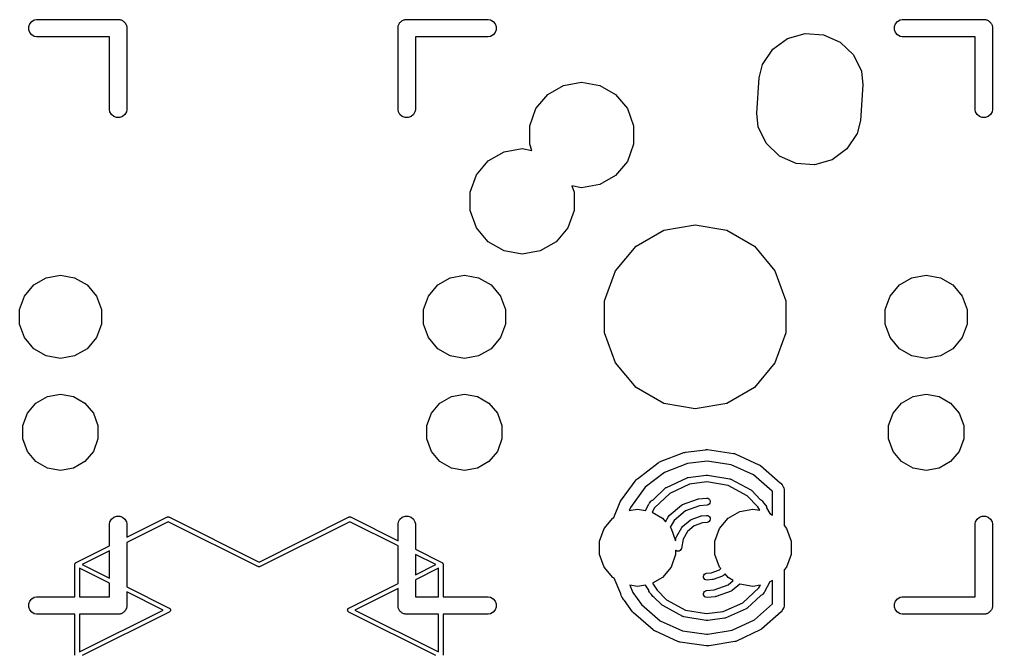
# Model space of a CAD drawing. Extents: x 242.4 to 312.6, y -174.9 to -102.
# Drawn here: x 291.2 to 312.61, y -136.92 to -123 of the extents above; entities that cross this region are included whole.
import ezdxf

# ---------------------------------------------------------------- set-up
doc = ezdxf.new("R2010")
doc.units = 0
doc.header["$MEASUREMENT"] = 0
doc.layers.add('BLACK', color=7, linetype='CONTINUOUS')

msp = doc.modelspace()

# ---------------------------------------------------------------- linework, layer by layer
at = {"layer": 'BLACK', "linetype": 'CONTINUOUS'}
for p, q in [((291.402, -123.156), (291.424, -123.093)), ((291.424, -123.093), (291.468, -123.042)), ((291.468, -123.042), (291.526, -123.008)), ((291.526, -123.008), (291.575, -122.999)), ((291.575, -122.999), (293.387, -122.999)), ((293.387, -122.999), (293.387, -123)), ((293.387, -123), (293.404, -123)), ((293.404, -123), (293.419, -123.005)), ((293.419, -123.005), (293.436, -123.008)), ((293.436, -123.008), (293.451, -123.017)), ((293.451, -123.017), (293.467, -123.022)), ((293.467, -123.022), (293.48, -123.033)), ((293.48, -123.033), (293.494, -123.042)), ((293.494, -123.042), (293.505, -123.055)), ((293.505, -123.055), (293.518, -123.066)), ((293.518, -123.066), (293.527, -123.08)), ((293.527, -123.08), (293.538, -123.093)), ((293.538, -123.093), (293.543, -123.109)), ((293.543, -123.109), (293.552, -123.124)), ((299.538, -123.124), (299.547, -123.109)), ((299.547, -123.109), (299.552, -123.093)), ((299.552, -123.093), (299.563, -123.08)), ((299.563, -123.08), (299.572, -123.066)), ((299.572, -123.066), (299.585, -123.055)), ((299.585, -123.055), (299.596, -123.042)), ((299.596, -123.042), (299.61, -123.033)), ((299.61, -123.033), (299.623, -123.022)), ((299.623, -123.022), (299.639, -123.017)), ((299.639, -123.017), (299.654, -123.008)), ((299.654, -123.008), (299.671, -123.005)), ((299.671, -123.005), (299.686, -123)), ((299.686, -123), (299.703, -123)), ((299.703, -123), (299.703, -122.999)), ((299.703, -122.999), (301.515, -122.999)), ((301.515, -122.999), (301.564, -123.008)), ((301.564, -123.008), (301.622, -123.042)), ((301.622, -123.042), (301.666, -123.093)), ((301.666, -123.093), (301.688, -123.156)), ((310.452, -123.156), (310.474, -123.093)), ((310.474, -123.093), (310.518, -123.042)), ((310.518, -123.042), (310.576, -123.008)), ((310.576, -123.008), (310.625, -122.999)), ((310.625, -122.999), (312.437, -122.999)), ((312.437, -122.999), (312.437, -123)), ((312.437, -123), (312.454, -123)), ((312.454, -123), (312.469, -123.005)), ((312.469, -123.005), (312.486, -123.008)), ((312.486, -123.008), (312.501, -123.017)), ((312.501, -123.017), (312.517, -123.022)), ((312.517, -123.022), (312.53, -123.033)), ((312.53, -123.033), (312.544, -123.042)), ((312.544, -123.042), (312.555, -123.055)), ((312.555, -123.055), (312.568, -123.066)), ((312.568, -123.066), (312.577, -123.08)), ((312.577, -123.08), (312.588, -123.093)), ((312.588, -123.093), (312.593, -123.109)), ((312.593, -123.109), (312.602, -123.124)), ((291.402, -123.224), (291.402, -123.156)), ((291.424, -123.287), (291.402, -123.224)), ((291.468, -123.338), (291.424, -123.287)), ((293.552, -123.124), (293.555, -123.141)), ((293.555, -123.141), (293.56, -123.156)), ((293.56, -123.156), (293.56, -123.173)), ((293.56, -123.173), (293.56, -123.173)), ((293.56, -123.173), (293.56, -124.985)), ((299.529, -124.985), (299.53, -123.173)), ((299.53, -123.156), (299.535, -123.141)), ((299.53, -123.173), (299.53, -123.156)), ((299.535, -123.141), (299.538, -123.124)), ((301.666, -123.287), (301.622, -123.338)), ((301.688, -123.224), (301.666, -123.287)), ((301.688, -123.156), (301.688, -123.224)), ((308.1, -123.417), (308.488, -123.306)), ((308.488, -123.306), (308.89, -123.334)), ((310.452, -123.224), (310.452, -123.156)), ((310.474, -123.287), (310.452, -123.224)), ((310.518, -123.338), (310.474, -123.287)), ((312.602, -123.124), (312.605, -123.141)), ((312.605, -123.141), (312.61, -123.156)), ((312.61, -123.156), (312.61, -123.173)), ((312.61, -123.173), (312.611, -123.173)), ((312.611, -123.173), (312.611, -124.985)), ((291.526, -123.372), (291.468, -123.338)), ((291.575, -123.38), (291.526, -123.372)), ((293.179, -123.38), (291.575, -123.38)), ((293.18, -124.985), (293.179, -123.38)), ((301.515, -123.38), (299.911, -123.38)), ((299.911, -123.38), (299.911, -124.985)), ((301.564, -123.372), (301.515, -123.38)), ((301.622, -123.338), (301.564, -123.372)), ((307.774, -123.655), (308.1, -123.417)), ((308.89, -123.334), (309.258, -123.497)), ((309.258, -123.497), (309.548, -123.777)), ((310.576, -123.372), (310.518, -123.338)), ((310.625, -123.38), (310.576, -123.372)), ((312.229, -123.38), (310.625, -123.38)), ((312.23, -124.985), (312.229, -123.38)), ((307.549, -123.989), (307.774, -123.655)), ((309.548, -123.777), (309.725, -124.139)), ((307.477, -124.282), (307.549, -123.989)), ((309.725, -124.139), (309.757, -124.439)), ((303.173, -124.449), (303.57, -124.379)), ((303.57, -124.379), (303.967, -124.449)), ((307.423, -125.061), (307.477, -124.282)), ((302.824, -124.651), (303.173, -124.449)), ((303.967, -124.449), (304.316, -124.651)), ((309.757, -124.439), (309.703, -125.218)), ((302.565, -124.96), (302.824, -124.651)), ((304.316, -124.651), (304.575, -124.96)), ((293.188, -125.034), (293.18, -124.985)), ((293.222, -125.092), (293.188, -125.034)), ((293.552, -125.034), (293.518, -125.092)), ((293.56, -124.985), (293.552, -125.034)), ((299.538, -125.034), (299.529, -124.985)), ((299.572, -125.092), (299.538, -125.034)), ((299.902, -125.034), (299.868, -125.092)), ((299.911, -124.985), (299.902, -125.034)), ((302.427, -125.338), (302.565, -124.96)), ((304.575, -124.96), (304.713, -125.338)), ((312.238, -125.034), (312.23, -124.985)), ((312.272, -125.092), (312.238, -125.034)), ((312.602, -125.034), (312.568, -125.092)), ((312.611, -124.985), (312.602, -125.034)), ((293.273, -125.136), (293.222, -125.092)), ((293.336, -125.158), (293.273, -125.136)), ((293.404, -125.158), (293.336, -125.158)), ((293.467, -125.136), (293.404, -125.158)), ((293.518, -125.092), (293.467, -125.136)), ((299.623, -125.136), (299.572, -125.092)), ((299.686, -125.158), (299.623, -125.136)), ((299.754, -125.158), (299.686, -125.158)), ((299.817, -125.136), (299.754, -125.158)), ((299.868, -125.092), (299.817, -125.136)), ((307.455, -125.361), (307.423, -125.061)), ((309.703, -125.218), (309.631, -125.511)), ((312.323, -125.136), (312.272, -125.092)), ((312.386, -125.158), (312.323, -125.136)), ((312.454, -125.158), (312.386, -125.158)), ((312.517, -125.136), (312.454, -125.158)), ((312.568, -125.092), (312.517, -125.136)), ((302.427, -125.742), (302.427, -125.338)), ((304.713, -125.338), (304.713, -125.742)), ((307.632, -125.723), (307.455, -125.361)), ((309.631, -125.511), (309.406, -125.845)), ((301.863, -125.909), (302.26, -125.839)), ((302.26, -125.839), (302.476, -125.878)), ((302.476, -125.878), (302.427, -125.742)), ((304.713, -125.742), (304.575, -126.12)), ((307.922, -126.003), (307.632, -125.723)), ((309.406, -125.845), (309.08, -126.083)), ((301.255, -126.42), (301.514, -126.111)), ((301.514, -126.111), (301.863, -125.909)), ((308.29, -126.166), (307.922, -126.003)), ((309.08, -126.083), (308.692, -126.194)), ((304.575, -126.12), (304.316, -126.429)), ((308.692, -126.194), (308.29, -126.166)), ((301.117, -126.798), (301.255, -126.42)), ((304.316, -126.429), (303.967, -126.631)), ((303.57, -126.701), (303.353, -126.662)), ((303.353, -126.662), (303.403, -126.798)), ((303.967, -126.631), (303.57, -126.701)), ((301.117, -127.202), (301.117, -126.798)), ((303.403, -126.798), (303.403, -127.202)), ((301.255, -127.58), (301.117, -127.202)), ((303.403, -127.202), (303.265, -127.58)), ((301.514, -127.889), (301.255, -127.58)), ((303.265, -127.58), (303.006, -127.889)), ((305.378, -127.637), (306.07, -127.515)), ((306.07, -127.515), (306.762, -127.637)), ((304.769, -127.989), (305.378, -127.637)), ((306.762, -127.637), (307.371, -127.989)), ((301.863, -128.091), (301.514, -127.889)), ((303.006, -127.889), (302.657, -128.091)), ((304.317, -128.528), (304.769, -127.989)), ((307.371, -127.989), (307.823, -128.528)), ((302.26, -128.161), (301.863, -128.091)), ((302.657, -128.091), (302.26, -128.161)), ((291.512, -128.839), (291.787, -128.68)), ((291.787, -128.68), (292.1, -128.625)), ((292.1, -128.625), (292.413, -128.68)), ((292.413, -128.68), (292.688, -128.839)), ((300.402, -128.839), (300.677, -128.68)), ((300.677, -128.68), (300.99, -128.625)), ((300.99, -128.625), (301.303, -128.68)), ((301.303, -128.68), (301.578, -128.839)), ((304.076, -129.188), (304.317, -128.528)), ((307.823, -128.528), (308.064, -129.188)), ((310.562, -128.839), (310.837, -128.68)), ((310.837, -128.68), (311.15, -128.625)), ((311.15, -128.625), (311.463, -128.68)), ((311.463, -128.68), (311.738, -128.839)), ((291.308, -129.083), (291.512, -128.839)), ((292.688, -128.839), (292.892, -129.083)), ((300.198, -129.083), (300.402, -128.839)), ((301.578, -128.839), (301.782, -129.083)), ((310.358, -129.083), (310.562, -128.839)), ((311.738, -128.839), (311.942, -129.083)), ((291.199, -129.381), (291.308, -129.083)), ((292.892, -129.083), (293.001, -129.381)), ((300.089, -129.381), (300.198, -129.083)), ((301.782, -129.083), (301.891, -129.381)), ((310.249, -129.381), (310.358, -129.083)), ((311.942, -129.083), (312.051, -129.381)), ((304.076, -129.892), (304.076, -129.188)), ((308.064, -129.188), (308.064, -129.892)), ((291.199, -129.699), (291.199, -129.381)), ((293.001, -129.381), (293.001, -129.699)), ((300.089, -129.699), (300.089, -129.381)), ((301.891, -129.381), (301.891, -129.699)), ((310.249, -129.699), (310.249, -129.381)), ((312.051, -129.381), (312.051, -129.699)), ((291.308, -129.997), (291.199, -129.699)), ((293.001, -129.699), (292.892, -129.997)), ((300.198, -129.997), (300.089, -129.699)), ((301.891, -129.699), (301.782, -129.997)), ((310.358, -129.997), (310.249, -129.699)), ((312.051, -129.699), (311.942, -129.997)), ((304.317, -130.552), (304.076, -129.892)), ((308.064, -129.892), (307.823, -130.552)), ((291.512, -130.241), (291.308, -129.997)), ((292.892, -129.997), (292.688, -130.241)), ((300.402, -130.241), (300.198, -129.997)), ((301.782, -129.997), (301.578, -130.241)), ((310.562, -130.241), (310.358, -129.997)), ((311.942, -129.997), (311.738, -130.241)), ((291.787, -130.4), (291.512, -130.241)), ((292.688, -130.241), (292.413, -130.4)), ((300.677, -130.4), (300.402, -130.241)), ((301.578, -130.241), (301.303, -130.4)), ((310.837, -130.4), (310.562, -130.241)), ((311.738, -130.241), (311.463, -130.4)), ((292.1, -130.455), (291.787, -130.4)), ((292.413, -130.4), (292.1, -130.455)), ((300.99, -130.455), (300.677, -130.4)), ((301.303, -130.4), (300.99, -130.455)), ((304.769, -131.091), (304.317, -130.552)), ((307.823, -130.552), (307.371, -131.091)), ((311.15, -130.455), (310.837, -130.4)), ((311.463, -130.4), (311.15, -130.455)), ((291.813, -131.292), (292.1, -131.242)), ((292.1, -131.242), (292.387, -131.292)), ((300.703, -131.292), (300.99, -131.242)), ((300.99, -131.242), (301.277, -131.292)), ((305.378, -131.443), (304.769, -131.091)), ((307.371, -131.091), (306.762, -131.443)), ((310.863, -131.292), (311.15, -131.242)), ((311.15, -131.242), (311.437, -131.292)), ((291.374, -131.661), (291.561, -131.438)), ((291.561, -131.438), (291.813, -131.292)), ((292.387, -131.292), (292.639, -131.438)), ((292.639, -131.438), (292.826, -131.661)), ((300.264, -131.661), (300.451, -131.438)), ((300.451, -131.438), (300.703, -131.292)), ((301.277, -131.292), (301.529, -131.438)), ((301.529, -131.438), (301.716, -131.661)), ((306.07, -131.565), (305.378, -131.443)), ((306.762, -131.443), (306.07, -131.565)), ((310.424, -131.661), (310.611, -131.438)), ((310.611, -131.438), (310.863, -131.292)), ((311.437, -131.292), (311.689, -131.438)), ((311.689, -131.438), (311.876, -131.661)), ((291.274, -131.934), (291.374, -131.661)), ((292.826, -131.661), (292.925, -131.934)), ((300.164, -131.934), (300.264, -131.661)), ((301.716, -131.661), (301.815, -131.934)), ((310.325, -131.934), (310.424, -131.661)), ((311.876, -131.661), (311.976, -131.934)), ((291.274, -132.226), (291.274, -131.934)), ((292.925, -131.934), (292.925, -132.226)), ((300.164, -132.226), (300.164, -131.934)), ((301.815, -131.934), (301.815, -132.226)), ((310.325, -132.226), (310.325, -131.934)), ((311.976, -131.934), (311.976, -132.226)), ((291.374, -132.499), (291.274, -132.226)), ((292.925, -132.226), (292.826, -132.499)), ((300.264, -132.499), (300.164, -132.226)), ((301.815, -132.226), (301.716, -132.499)), ((310.424, -132.499), (310.325, -132.226)), ((311.976, -132.226), (311.876, -132.499)), ((291.561, -132.722), (291.374, -132.499)), ((292.826, -132.499), (292.639, -132.722)), ((300.451, -132.722), (300.264, -132.499)), ((301.716, -132.499), (301.529, -132.722)), ((305.284, -132.732), (305.821, -132.524)), ((305.821, -132.524), (305.822, -132.524)), ((305.822, -132.524), (305.837, -132.521)), ((305.837, -132.521), (305.852, -132.517)), ((305.852, -132.517), (306.293, -132.466)), ((306.293, -132.466), (306.306, -132.462)), ((306.306, -132.462), (306.342, -132.462)), ((306.342, -132.462), (306.912, -132.544)), ((310.611, -132.722), (310.424, -132.499)), ((311.876, -132.499), (311.689, -132.722)), ((291.813, -132.868), (291.561, -132.722)), ((292.639, -132.722), (292.387, -132.868)), ((300.703, -132.868), (300.451, -132.722)), ((301.529, -132.722), (301.277, -132.868)), ((304.796, -133.1), (305.253, -132.75)), ((305.253, -132.75), (305.254, -132.749)), ((305.254, -132.749), (305.269, -132.741)), ((305.269, -132.741), (305.284, -132.732)), ((306.332, -132.717), (305.897, -132.767)), ((306.858, -132.793), (306.332, -132.717)), ((306.912, -132.544), (306.914, -132.544)), ((306.914, -132.544), (306.93, -132.549)), ((306.93, -132.549), (306.947, -132.554)), ((306.947, -132.554), (307.471, -132.793)), ((310.863, -132.868), (310.611, -132.722)), ((311.689, -132.722), (311.437, -132.868)), ((292.1, -132.918), (291.813, -132.868)), ((292.387, -132.868), (292.1, -132.918)), ((300.99, -132.918), (300.703, -132.868)), ((301.277, -132.868), (300.99, -132.918)), ((305.393, -132.963), (304.965, -133.29)), ((305.897, -132.767), (305.393, -132.963)), ((307.35, -133.016), (306.858, -132.793)), ((307.471, -132.793), (307.473, -132.793)), ((307.473, -132.793), (307.487, -132.803)), ((307.487, -132.803), (307.502, -132.812)), ((307.502, -132.812), (307.938, -133.188)), ((311.15, -132.918), (310.863, -132.868)), ((311.437, -132.868), (311.15, -132.918)), ((304.45, -133.564), (304.771, -133.126)), ((304.771, -133.126), (304.772, -133.124)), ((304.772, -133.124), (304.784, -133.112)), ((304.784, -133.112), (304.796, -133.1)), ((305.435, -133.291), (305.889, -133.081)), ((305.889, -133.081), (305.902, -133.077)), ((305.902, -133.077), (305.906, -133.076)), ((305.906, -133.076), (305.911, -133.075)), ((305.911, -133.075), (306.313, -133.02)), ((306.322, -133.173), (305.943, -133.224)), ((306.313, -133.02), (306.326, -133.02)), ((306.793, -133.251), (306.322, -133.173)), ((306.326, -133.02), (306.331, -133.021)), ((306.331, -133.021), (306.337, -133.021)), ((306.337, -133.021), (306.83, -133.103)), ((306.83, -133.103), (306.843, -133.106)), ((306.843, -133.106), (306.848, -133.109)), ((306.848, -133.109), (306.854, -133.111)), ((306.854, -133.111), (307.294, -133.349)), ((307.765, -133.374), (307.35, -133.016)), ((304.965, -133.29), (304.641, -133.733)), ((305.135, -133.572), (305.414, -133.305)), ((305.414, -133.305), (305.424, -133.297)), ((305.414, -133.305), (305.414, -133.305)), ((305.414, -133.305), (305.414, -133.305)), ((305.424, -133.297), (305.43, -133.294)), ((305.43, -133.294), (305.435, -133.291)), ((305.943, -133.224), (305.51, -133.424)), ((307.211, -133.477), (306.793, -133.251)), ((307.294, -133.349), (307.305, -133.356)), ((307.305, -133.356), (307.309, -133.36)), ((307.309, -133.36), (307.313, -133.363)), ((307.313, -133.363), (307.499, -133.557)), ((307.772, -133.382), (307.765, -133.374)), ((307.772, -133.901), (307.772, -133.382)), ((307.938, -133.188), (307.939, -133.189)), ((307.939, -133.189), (307.945, -133.196)), ((307.945, -133.196), (307.952, -133.202)), ((307.952, -133.202), (307.979, -133.234)), ((307.979, -133.234), (307.98, -133.235)), ((307.98, -133.235), (307.999, -133.266)), ((307.999, -133.266), (308.002, -133.274)), ((308.002, -133.274), (308.02, -133.306)), ((308.02, -133.306), (308.026, -133.339)), ((308.026, -133.339), (308.026, -134.133)), ((304.275, -133.955), (304.417, -133.608)), ((304.417, -133.608), (304.418, -133.607)), ((304.418, -133.607), (304.437, -133.576)), ((304.437, -133.576), (304.45, -133.564)), ((305.06, -133.638), (305.094, -133.597)), ((305.094, -133.597), (305.103, -133.587)), ((305.103, -133.587), (305.124, -133.574)), ((305.124, -133.574), (305.135, -133.572)), ((305.51, -133.424), (305.175, -133.744)), ((305.79, -133.669), (306.122, -133.548)), ((306.122, -133.548), (306.131, -133.546)), ((306.131, -133.546), (306.141, -133.544)), ((306.141, -133.544), (306.317, -133.528)), ((306.317, -133.528), (306.344, -133.53)), ((306.344, -133.53), (306.368, -133.542)), ((306.368, -133.542), (306.386, -133.56)), ((306.386, -133.56), (306.398, -133.584)), ((306.398, -133.584), (306.4, -133.611)), ((307.446, -133.721), (307.211, -133.477)), ((307.499, -133.557), (307.507, -133.558)), ((307.507, -133.558), (307.529, -133.571)), ((307.529, -133.571), (307.545, -133.59)), ((307.545, -133.59), (307.568, -133.628)), ((304.641, -133.733), (304.613, -133.802)), ((304.613, -133.802), (304.8, -133.769)), ((304.8, -133.769), (304.972, -133.799)), ((304.972, -133.799), (305.031, -133.691)), ((305.031, -133.691), (305.037, -133.671)), ((305.037, -133.671), (305.052, -133.65)), ((305.052, -133.65), (305.053, -133.65)), ((305.053, -133.65), (305.06, -133.639)), ((305.053, -133.65), (305.053, -133.65)), ((305.06, -133.639), (305.06, -133.638)), ((305.06, -133.639), (305.06, -133.639)), ((305.175, -133.744), (305.124, -133.839)), ((305.497, -133.909), (305.767, -133.682)), ((305.855, -133.807), (305.605, -134.017)), ((305.767, -133.682), (305.79, -133.669)), ((305.767, -133.682), (305.767, -133.682)), ((306.164, -133.694), (305.855, -133.807)), ((306.331, -133.68), (306.164, -133.694)), ((306.356, -133.673), (306.331, -133.68)), ((306.378, -133.658), (306.356, -133.673)), ((306.393, -133.636), (306.378, -133.658)), ((306.4, -133.611), (306.393, -133.636)), ((306.793, -133.968), (307.049, -133.82)), ((307.049, -133.82), (307.34, -133.769)), ((307.34, -133.769), (307.491, -133.796)), ((307.491, -133.796), (307.446, -133.721)), ((307.568, -133.628), (307.618, -133.68)), ((307.618, -133.68), (307.626, -133.69)), ((307.626, -133.69), (307.637, -133.713)), ((307.637, -133.713), (307.639, -133.738)), ((307.639, -133.738), (307.638, -133.744)), ((307.638, -133.744), (307.712, -133.867)), ((293.188, -134.046), (293.222, -133.988)), ((293.222, -133.988), (293.273, -133.944)), ((293.273, -133.944), (293.336, -133.922)), ((293.336, -133.922), (293.404, -133.922)), ((293.404, -133.922), (293.467, -133.944)), ((293.467, -133.944), (293.518, -133.988)), ((293.518, -133.988), (293.552, -134.046)), ((293.56, -134.389), (294.441, -133.949)), ((294.441, -133.949), (294.442, -133.948)), ((294.442, -133.948), (294.449, -133.945)), ((294.449, -133.945), (294.452, -133.943)), ((294.452, -133.943), (294.453, -133.943)), ((294.453, -133.943), (294.458, -133.941)), ((294.458, -133.941), (294.461, -133.94)), ((294.461, -133.94), (294.464, -133.94)), ((294.464, -133.94), (294.47, -133.94)), ((294.47, -133.94), (294.476, -133.94)), ((294.476, -133.94), (294.479, -133.94)), ((294.479, -133.94), (294.482, -133.941)), ((294.482, -133.941), (294.487, -133.943)), ((294.487, -133.943), (294.488, -133.943)), ((294.488, -133.943), (294.491, -133.945)), ((294.491, -133.945), (294.498, -133.948)), ((294.498, -133.948), (294.499, -133.949)), ((294.499, -133.949), (296.47, -134.934)), ((296.47, -134.934), (298.441, -133.949)), ((298.441, -133.949), (298.442, -133.948)), ((298.442, -133.948), (298.449, -133.945)), ((298.449, -133.945), (298.452, -133.943)), ((298.452, -133.943), (298.453, -133.943)), ((298.453, -133.943), (298.458, -133.941)), ((298.458, -133.941), (298.461, -133.94)), ((298.461, -133.94), (298.464, -133.94)), ((298.464, -133.94), (298.47, -133.94)), ((298.47, -133.94), (298.476, -133.94)), ((298.476, -133.94), (298.479, -133.94)), ((298.479, -133.94), (298.482, -133.941)), ((298.482, -133.941), (298.487, -133.943)), ((298.487, -133.943), (298.488, -133.943)), ((298.488, -133.943), (298.491, -133.945)), ((298.491, -133.945), (298.498, -133.948)), ((298.498, -133.948), (298.499, -133.949)), ((298.499, -133.949), (299.53, -134.464)), ((299.538, -134.046), (299.572, -133.988)), ((299.572, -133.988), (299.623, -133.944)), ((299.623, -133.944), (299.686, -133.922)), ((299.686, -133.922), (299.754, -133.922)), ((299.754, -133.922), (299.817, -133.944)), ((299.817, -133.944), (299.868, -133.988)), ((299.868, -133.988), (299.902, -134.046)), ((304.063, -134.194), (304.253, -133.968)), ((304.253, -133.968), (304.275, -133.955)), ((305.124, -133.839), (305.347, -133.968)), ((305.347, -133.968), (305.412, -134.046)), ((305.412, -134.046), (305.48, -133.929)), ((305.48, -133.929), (305.497, -133.909)), ((305.48, -133.929), (305.48, -133.929)), ((305.605, -134.017), (305.517, -134.17)), ((305.789, -134.153), (305.958, -134.012)), ((305.958, -134.012), (305.98, -133.998)), ((305.958, -134.012), (305.958, -134.012)), ((305.98, -133.998), (306.188, -133.923)), ((306.188, -133.923), (306.197, -133.921)), ((306.197, -133.921), (306.207, -133.919)), ((306.207, -133.919), (306.317, -133.909)), ((306.317, -133.909), (306.344, -133.911)), ((306.344, -133.911), (306.368, -133.923)), ((306.378, -134.039), (306.356, -134.054)), ((306.368, -133.923), (306.386, -133.941)), ((306.393, -134.017), (306.378, -134.039)), ((306.386, -133.941), (306.398, -133.965)), ((306.4, -133.992), (306.393, -134.017)), ((306.398, -133.965), (306.4, -133.992)), ((306.603, -134.194), (306.793, -133.968)), ((307.712, -133.867), (307.772, -133.901)), ((312.238, -134.046), (312.272, -133.988)), ((312.272, -133.988), (312.323, -133.944)), ((312.323, -133.944), (312.386, -133.922)), ((312.386, -133.922), (312.454, -133.922)), ((312.454, -133.922), (312.517, -133.944)), ((312.517, -133.944), (312.568, -133.988)), ((312.568, -133.988), (312.602, -134.046)), ((293.179, -134.095), (293.188, -134.046)), ((293.179, -134.579), (293.179, -134.095)), ((293.552, -134.046), (293.56, -134.095)), ((294.47, -134.046), (293.56, -134.501)), ((293.56, -134.095), (293.56, -134.389)), ((296.441, -135.031), (294.47, -134.046)), ((298.47, -134.046), (296.499, -135.031)), ((299.53, -134.576), (298.47, -134.046)), ((299.53, -134.095), (299.538, -134.046)), ((299.53, -134.464), (299.53, -134.095)), ((299.902, -134.046), (299.911, -134.095)), ((299.911, -134.095), (299.911, -134.654)), ((303.962, -134.472), (304.063, -134.194)), ((305.517, -134.17), (305.537, -134.194)), ((305.537, -134.194), (305.638, -134.471)), ((305.661, -134.365), (305.772, -134.174)), ((305.772, -134.174), (305.789, -134.153)), ((305.789, -134.153), (305.789, -134.153)), ((306.045, -134.137), (305.897, -134.262)), ((306.23, -134.07), (306.045, -134.137)), ((306.331, -134.061), (306.23, -134.07)), ((306.356, -134.054), (306.331, -134.061)), ((306.502, -134.472), (306.603, -134.194)), ((308.026, -134.133), (308.077, -134.194)), ((308.077, -134.194), (308.178, -134.472)), ((312.229, -134.095), (312.238, -134.046)), ((312.23, -135.7), (312.229, -134.095)), ((312.602, -134.046), (312.611, -134.095)), ((312.611, -134.095), (312.611, -135.907)), ((305.638, -134.471), (305.652, -134.39)), ((305.652, -134.39), (305.657, -134.376)), ((305.652, -134.39), (305.652, -134.39)), ((305.657, -134.376), (305.661, -134.365)), ((305.661, -134.365), (305.661, -134.365)), ((305.8, -134.429), (305.764, -134.633)), ((305.897, -134.262), (305.8, -134.429)), ((292.45, -134.944), (293.179, -134.579)), ((293.56, -134.501), (293.56, -135.479)), ((299.529, -135.404), (299.53, -134.576)), ((299.911, -134.654), (300.49, -134.944)), ((303.962, -134.768), (303.962, -134.472)), ((305.64, -134.678), (305.638, -134.676)), ((305.638, -134.676), (305.638, -134.768)), ((305.663, -134.692), (305.64, -134.678)), ((305.738, -134.678), (305.715, -134.692)), ((305.755, -134.658), (305.738, -134.678)), ((305.764, -134.633), (305.755, -134.658)), ((306.502, -134.768), (306.502, -134.472)), ((308.178, -134.472), (308.178, -134.768)), ((293.179, -134.691), (292.582, -134.99)), ((293.18, -135.289), (293.179, -134.691)), ((300.358, -134.99), (299.911, -134.766)), ((299.911, -134.766), (299.911, -135.214)), ((304.063, -135.046), (303.962, -134.768)), ((305.638, -134.768), (305.537, -135.046)), ((305.689, -134.696), (305.663, -134.692)), ((305.715, -134.692), (305.689, -134.696)), ((306.603, -135.046), (306.502, -134.768)), ((308.178, -134.768), (308.077, -135.046)), ((292.419, -134.987), (292.421, -134.981)), ((292.42, -134.99), (292.419, -134.987)), ((292.419, -134.993), (292.42, -134.99)), ((292.42, -134.996), (292.419, -134.993)), ((292.42, -135.7), (292.42, -134.996)), ((292.421, -134.976), (292.422, -134.974)), ((292.421, -134.981), (292.421, -134.976)), ((292.422, -134.973), (292.423, -134.971)), ((292.422, -134.974), (292.422, -134.973)), ((292.423, -134.97), (292.427, -134.965)), ((292.423, -134.971), (292.423, -134.97)), ((292.427, -134.965), (292.429, -134.96)), ((292.429, -134.96), (292.43, -134.959)), ((292.43, -134.959), (292.431, -134.957)), ((292.431, -134.957), (292.432, -134.956)), ((292.432, -134.956), (292.433, -134.955)), ((292.433, -134.955), (292.438, -134.952)), ((292.438, -134.952), (292.442, -134.948)), ((292.442, -134.948), (292.443, -134.947)), ((292.443, -134.947), (292.445, -134.946)), ((292.445, -134.946), (292.45, -134.944)), ((293.18, -135.401), (292.52, -135.071)), ((292.52, -135.071), (292.52, -135.7)), ((292.582, -134.99), (293.18, -135.289)), ((296.442, -135.032), (296.441, -135.031)), ((296.449, -135.035), (296.442, -135.032)), ((296.452, -135.037), (296.449, -135.035)), ((296.453, -135.037), (296.452, -135.037)), ((296.458, -135.039), (296.453, -135.037)), ((296.461, -135.04), (296.458, -135.039)), ((296.464, -135.04), (296.461, -135.04)), ((296.47, -135.04), (296.464, -135.04)), ((296.476, -135.04), (296.47, -135.04)), ((296.479, -135.04), (296.476, -135.04)), ((296.482, -135.039), (296.479, -135.04)), ((296.487, -135.037), (296.482, -135.039)), ((296.488, -135.037), (296.487, -135.037)), ((296.491, -135.035), (296.488, -135.037)), ((296.498, -135.032), (296.491, -135.035)), ((296.499, -135.031), (296.498, -135.032)), ((299.911, -135.214), (300.358, -134.99)), ((300.42, -135.071), (299.911, -135.326)), ((300.42, -135.7), (300.42, -135.071)), ((300.49, -134.944), (300.495, -134.946)), ((300.495, -134.946), (300.497, -134.947)), ((300.497, -134.947), (300.498, -134.948)), ((300.498, -134.948), (300.502, -134.952)), ((300.502, -134.952), (300.507, -134.955)), ((300.507, -134.955), (300.508, -134.956)), ((300.508, -134.956), (300.509, -134.957)), ((300.509, -134.957), (300.51, -134.959)), ((300.51, -134.959), (300.511, -134.96)), ((300.511, -134.96), (300.513, -134.965)), ((300.513, -134.965), (300.517, -134.97)), ((300.517, -134.97), (300.517, -134.971)), ((300.517, -134.971), (300.518, -134.973)), ((300.518, -134.973), (300.518, -134.974)), ((300.518, -134.974), (300.519, -134.976)), ((300.519, -134.976), (300.519, -134.981)), ((300.519, -134.981), (300.521, -134.987)), ((300.521, -134.987), (300.52, -134.99)), ((300.52, -134.99), (300.521, -134.993)), ((300.521, -134.993), (300.52, -134.996)), ((300.52, -134.996), (300.52, -135.7)), ((304.253, -135.272), (304.063, -135.046)), ((305.537, -135.046), (305.347, -135.272)), ((306.418, -135.17), (306.603, -135.103)), ((306.631, -135.079), (306.603, -135.046)), ((306.603, -135.103), (306.631, -135.079)), ((308.077, -135.046), (308.026, -135.107)), ((308.026, -135.107), (308.026, -135.901)), ((304.285, -135.291), (304.253, -135.272)), ((304.434, -135.634), (304.285, -135.291)), ((305.347, -135.272), (305.129, -135.398)), ((306.248, -135.248), (306.255, -135.223)), ((306.25, -135.275), (306.248, -135.248)), ((306.262, -135.299), (306.25, -135.275)), ((306.255, -135.223), (306.27, -135.201)), ((306.28, -135.317), (306.262, -135.299)), ((306.27, -135.201), (306.292, -135.186)), ((306.304, -135.329), (306.28, -135.317)), ((306.292, -135.186), (306.317, -135.179)), ((306.317, -135.179), (306.418, -135.17)), ((306.441, -135.321), (306.331, -135.331)), ((306.451, -135.319), (306.441, -135.321)), ((306.46, -135.317), (306.451, -135.319)), ((306.668, -135.242), (306.46, -135.317)), ((306.684, -135.232), (306.668, -135.242)), ((306.668, -135.242), (306.668, -135.242)), ((306.69, -135.228), (306.684, -135.232)), ((306.729, -135.196), (306.69, -135.228)), ((306.69, -135.228), (306.69, -135.228)), ((306.793, -135.272), (306.729, -135.196)), ((306.907, -135.338), (306.793, -135.272)), ((293.18, -135.7), (293.18, -135.401)), ((293.56, -135.479), (294.491, -135.945)), ((298.449, -135.945), (299.529, -135.404)), ((299.529, -135.516), (298.582, -135.99)), ((299.529, -135.907), (299.529, -135.516)), ((299.911, -135.326), (299.911, -135.7)), ((304.8, -135.471), (304.627, -135.441)), ((304.627, -135.441), (304.697, -135.603)), ((304.976, -135.44), (304.8, -135.471)), ((305.046, -135.551), (304.976, -135.44)), ((305.129, -135.398), (305.229, -135.556)), ((306.331, -135.331), (306.304, -135.329)), ((306.484, -135.546), (306.793, -135.433)), ((306.793, -135.433), (306.907, -135.338)), ((307.047, -135.419), (306.881, -135.558)), ((307.049, -135.42), (307.047, -135.419)), ((307.34, -135.471), (307.049, -135.42)), ((307.116, -135.829), (307.469, -135.503)), ((307.502, -135.443), (307.34, -135.471)), ((307.469, -135.503), (307.502, -135.443)), ((307.713, -135.373), (307.595, -135.59)), ((307.772, -135.339), (307.713, -135.373)), ((307.772, -135.851), (307.772, -135.339)), ((291.424, -135.793), (291.468, -135.742)), ((291.468, -135.742), (291.526, -135.708)), ((291.526, -135.708), (291.575, -135.7)), ((291.575, -135.7), (292.42, -135.7)), ((292.52, -135.7), (293.18, -135.7)), ((294.358, -135.99), (293.56, -135.591)), ((293.56, -135.591), (293.56, -135.907)), ((299.911, -135.7), (300.42, -135.7)), ((300.52, -135.7), (301.515, -135.7)), ((301.515, -135.7), (301.564, -135.708)), ((301.564, -135.708), (301.622, -135.742)), ((301.622, -135.742), (301.666, -135.793)), ((304.434, -135.635), (304.434, -135.634)), ((304.44, -135.67), (304.434, -135.635)), ((304.456, -135.702), (304.44, -135.67)), ((304.457, -135.704), (304.456, -135.702)), ((304.475, -135.728), (304.457, -135.704)), ((304.478, -135.735), (304.475, -135.728)), ((304.497, -135.765), (304.478, -135.735)), ((304.697, -135.603), (304.887, -135.87)), ((305.045, -135.553), (305.046, -135.551)), ((305.048, -135.577), (305.045, -135.553)), ((305.059, -135.6), (305.048, -135.577)), ((305.068, -135.61), (305.059, -135.6)), ((305.109, -135.651), (305.068, -135.61)), ((305.122, -135.671), (305.109, -135.651)), ((305.138, -135.69), (305.122, -135.671)), ((305.16, -135.703), (305.138, -135.69)), ((305.336, -135.878), (305.16, -135.703)), ((305.16, -135.703), (305.16, -135.703)), ((305.229, -135.556), (305.436, -135.762)), ((306.248, -135.629), (306.255, -135.604)), ((306.25, -135.656), (306.248, -135.629)), ((306.262, -135.68), (306.25, -135.656)), ((306.255, -135.604), (306.27, -135.582)), ((306.28, -135.698), (306.262, -135.68)), ((306.27, -135.582), (306.292, -135.567)), ((306.304, -135.71), (306.28, -135.698)), ((306.292, -135.567), (306.317, -135.56)), ((306.331, -135.712), (306.304, -135.71)), ((306.317, -135.56), (306.484, -135.546)), ((306.507, -135.696), (306.331, -135.712)), ((306.517, -135.694), (306.507, -135.696)), ((306.526, -135.692), (306.517, -135.694)), ((306.858, -135.571), (306.526, -135.692)), ((306.878, -135.56), (306.858, -135.571)), ((306.858, -135.571), (306.858, -135.571)), ((306.881, -135.558), (306.878, -135.56)), ((306.881, -135.558), (306.881, -135.558)), ((307.515, -135.668), (307.21, -135.95)), ((307.524, -135.666), (307.515, -135.668)), ((307.545, -135.653), (307.524, -135.666)), ((307.554, -135.643), (307.545, -135.653)), ((307.588, -135.602), (307.554, -135.643)), ((307.595, -135.59), (307.588, -135.601)), ((307.588, -135.601), (307.588, -135.601)), ((307.588, -135.601), (307.588, -135.602)), ((310.474, -135.793), (310.518, -135.742)), ((310.518, -135.742), (310.576, -135.708)), ((310.576, -135.708), (310.625, -135.7)), ((310.625, -135.7), (312.23, -135.7)), ((291.402, -135.856), (291.424, -135.793)), ((291.402, -135.924), (291.402, -135.856)), ((291.424, -135.987), (291.402, -135.924)), ((293.552, -135.956), (293.543, -135.971)), ((293.555, -135.939), (293.552, -135.956)), ((293.56, -135.924), (293.555, -135.939)), ((293.56, -135.907), (293.56, -135.907)), ((293.56, -135.907), (293.56, -135.924)), ((294.491, -135.945), (294.498, -135.948)), ((294.498, -135.948), (294.502, -135.952)), ((294.502, -135.952), (294.507, -135.955)), ((294.507, -135.955), (294.509, -135.958)), ((294.509, -135.958), (294.511, -135.96)), ((294.511, -135.96), (294.513, -135.965)), ((294.513, -135.965), (294.517, -135.97)), ((298.423, -135.97), (298.427, -135.965)), ((298.427, -135.965), (298.429, -135.96)), ((298.429, -135.96), (298.431, -135.958)), ((298.431, -135.958), (298.433, -135.955)), ((298.433, -135.955), (298.438, -135.952)), ((298.438, -135.952), (298.442, -135.948)), ((298.442, -135.948), (298.449, -135.945)), ((299.53, -135.907), (299.529, -135.907)), ((299.53, -135.924), (299.53, -135.907)), ((299.535, -135.939), (299.53, -135.924)), ((299.538, -135.956), (299.535, -135.939)), ((299.547, -135.971), (299.538, -135.956)), ((301.666, -135.793), (301.688, -135.856)), ((301.688, -135.924), (301.666, -135.987)), ((301.688, -135.856), (301.688, -135.924)), ((304.51, -135.777), (304.497, -135.765)), ((304.689, -136.029), (304.51, -135.777)), ((304.887, -135.87), (305.298, -136.224)), ((305.34, -135.881), (305.336, -135.878)), ((305.343, -135.884), (305.34, -135.881)), ((305.354, -135.891), (305.343, -135.884)), ((305.794, -136.129), (305.354, -135.891)), ((305.436, -135.762), (305.855, -135.989)), ((306.68, -136.021), (307.116, -135.829)), ((307.189, -135.963), (306.731, -136.165)), ((307.194, -135.96), (307.189, -135.963)), ((307.199, -135.958), (307.194, -135.96)), ((307.21, -135.95), (307.199, -135.958)), ((307.21, -135.95), (307.21, -135.95)), ((307.21, -135.95), (307.21, -135.95)), ((307.373, -136.206), (307.772, -135.851)), ((308.02, -135.934), (307.998, -135.973)), ((308.026, -135.901), (308.02, -135.934)), ((310.452, -135.856), (310.474, -135.793)), ((310.452, -135.924), (310.452, -135.856)), ((310.474, -135.987), (310.452, -135.924)), ((312.602, -135.956), (312.593, -135.971)), ((312.605, -135.939), (312.602, -135.956)), ((312.61, -135.924), (312.605, -135.939)), ((312.611, -135.907), (312.61, -135.907)), ((312.61, -135.907), (312.61, -135.924)), ((291.468, -136.038), (291.424, -135.987)), ((291.526, -136.072), (291.468, -136.038)), ((291.575, -136.081), (291.526, -136.072)), ((292.42, -136.081), (291.575, -136.081)), ((292.42, -136.984), (292.42, -136.081)), ((292.52, -136.909), (294.358, -135.99)), ((293.387, -136.081), (292.52, -136.081)), ((292.52, -136.081), (292.52, -136.909)), ((294.491, -136.035), (292.582, -136.99)), ((293.404, -136.08), (293.387, -136.08)), ((293.387, -136.08), (293.387, -136.081)), ((293.419, -136.075), (293.404, -136.08)), ((293.436, -136.072), (293.419, -136.075)), ((293.451, -136.063), (293.436, -136.072)), ((293.467, -136.058), (293.451, -136.063)), ((293.48, -136.047), (293.467, -136.058)), ((293.494, -136.038), (293.48, -136.047)), ((293.505, -136.025), (293.494, -136.038)), ((293.518, -136.014), (293.505, -136.025)), ((293.527, -136), (293.518, -136.014)), ((293.538, -135.987), (293.527, -136)), ((293.543, -135.971), (293.538, -135.987)), ((294.498, -136.032), (294.491, -136.035)), ((294.502, -136.028), (294.498, -136.032)), ((294.507, -136.025), (294.502, -136.028)), ((294.509, -136.022), (294.507, -136.025)), ((294.511, -136.02), (294.509, -136.022)), ((294.513, -136.015), (294.511, -136.02)), ((294.517, -136.01), (294.513, -136.015)), ((294.517, -135.97), (294.517, -135.973)), ((294.517, -135.973), (294.519, -135.976)), ((294.519, -136.004), (294.517, -136.007)), ((294.517, -136.007), (294.517, -136.01)), ((294.519, -135.976), (294.519, -135.981)), ((294.519, -135.981), (294.521, -135.987)), ((294.521, -135.993), (294.519, -135.999)), ((294.519, -135.999), (294.519, -136.004)), ((294.521, -135.987), (294.52, -135.99)), ((294.52, -135.99), (294.521, -135.993)), ((298.419, -135.987), (298.421, -135.981)), ((298.42, -135.99), (298.419, -135.987)), ((298.419, -135.993), (298.42, -135.99)), ((298.421, -135.999), (298.419, -135.993)), ((298.421, -135.976), (298.423, -135.973)), ((298.421, -135.981), (298.421, -135.976)), ((298.421, -136.004), (298.421, -135.999)), ((298.423, -136.007), (298.421, -136.004)), ((298.423, -135.973), (298.423, -135.97)), ((298.423, -136.01), (298.423, -136.007)), ((298.427, -136.015), (298.423, -136.01)), ((298.429, -136.02), (298.427, -136.015)), ((298.431, -136.022), (298.429, -136.02)), ((298.433, -136.025), (298.431, -136.022)), ((298.438, -136.028), (298.433, -136.025)), ((298.442, -136.032), (298.438, -136.028)), ((298.449, -136.035), (298.442, -136.032)), ((300.358, -136.99), (298.449, -136.035)), ((298.582, -135.99), (300.42, -136.909)), ((299.552, -135.987), (299.547, -135.971)), ((299.563, -136), (299.552, -135.987)), ((299.572, -136.014), (299.563, -136)), ((299.585, -136.025), (299.572, -136.014)), ((299.596, -136.038), (299.585, -136.025)), ((299.61, -136.047), (299.596, -136.038)), ((299.623, -136.058), (299.61, -136.047)), ((299.639, -136.063), (299.623, -136.058)), ((299.654, -136.072), (299.639, -136.063)), ((299.671, -136.075), (299.654, -136.072)), ((299.686, -136.08), (299.671, -136.075)), ((299.703, -136.08), (299.686, -136.08)), ((299.703, -136.081), (299.703, -136.08)), ((300.42, -136.081), (299.703, -136.081)), ((300.42, -136.909), (300.42, -136.081)), ((301.515, -136.081), (300.52, -136.081)), ((300.52, -136.081), (300.52, -136.984)), ((301.564, -136.072), (301.515, -136.081)), ((301.622, -136.038), (301.564, -136.072)), ((301.666, -135.987), (301.622, -136.038)), ((304.699, -136.04), (304.689, -136.029)), ((304.709, -136.051), (304.699, -136.04)), ((304.71, -136.052), (304.709, -136.051)), ((305.146, -136.428), (304.71, -136.052)), ((305.8, -136.131), (305.794, -136.129)), ((305.805, -136.134), (305.8, -136.131)), ((305.818, -136.137), (305.805, -136.134)), ((306.311, -136.219), (305.818, -136.137)), ((305.855, -135.989), (306.32, -136.066)), ((306.32, -136.066), (306.68, -136.021)), ((306.71, -136.171), (306.344, -136.217)), ((306.714, -136.169), (306.71, -136.171)), ((306.719, -136.169), (306.714, -136.169)), ((306.731, -136.165), (306.719, -136.169)), ((307.958, -136.026), (307.528, -136.408)), ((307.981, -135.998), (307.958, -136.026)), ((307.989, -135.98), (307.981, -135.998)), ((307.998, -135.973), (307.989, -135.98)), ((310.518, -136.038), (310.474, -135.987)), ((310.576, -136.072), (310.518, -136.038)), ((310.625, -136.081), (310.576, -136.072)), ((312.437, -136.081), (310.625, -136.081)), ((312.454, -136.08), (312.437, -136.08)), ((312.437, -136.08), (312.437, -136.081)), ((312.469, -136.075), (312.454, -136.08)), ((312.486, -136.072), (312.469, -136.075)), ((312.501, -136.063), (312.486, -136.072)), ((312.517, -136.058), (312.501, -136.063)), ((312.53, -136.047), (312.517, -136.058)), ((312.544, -136.038), (312.53, -136.047)), ((312.555, -136.025), (312.544, -136.038)), ((312.568, -136.014), (312.555, -136.025)), ((312.577, -136), (312.568, -136.014)), ((312.588, -135.987), (312.577, -136)), ((312.593, -135.971), (312.588, -135.987)), ((305.298, -136.224), (305.79, -136.447)), ((306.337, -136.219), (306.311, -136.219)), ((306.344, -136.217), (306.337, -136.219)), ((306.885, -136.436), (307.373, -136.206)), ((305.161, -136.437), (305.146, -136.428)), ((305.175, -136.447), (305.161, -136.437)), ((305.177, -136.447), (305.175, -136.447)), ((305.701, -136.686), (305.177, -136.447)), ((305.79, -136.447), (306.32, -136.523)), ((306.32, -136.523), (306.326, -136.522)), ((306.326, -136.522), (306.344, -136.522)), ((306.344, -136.522), (306.885, -136.436)), ((307.498, -136.428), (306.977, -136.674)), ((307.512, -136.418), (307.498, -136.428)), ((307.526, -136.409), (307.512, -136.418)), ((307.528, -136.408), (307.526, -136.409)), ((305.718, -136.691), (305.701, -136.686)), ((305.734, -136.696), (305.718, -136.691)), ((305.736, -136.696), (305.734, -136.696)), ((306.306, -136.778), (305.736, -136.696)), ((306.342, -136.778), (306.306, -136.778)), ((306.347, -136.776), (306.342, -136.778)), ((306.356, -136.776), (306.347, -136.776)), ((306.365, -136.775), (306.356, -136.776)), ((306.373, -136.775), (306.365, -136.775)), ((306.375, -136.775), (306.373, -136.775)), ((306.943, -136.684), (306.375, -136.775)), ((306.96, -136.679), (306.943, -136.684)), ((306.976, -136.674), (306.96, -136.679)), ((306.977, -136.674), (306.976, -136.674))]:
    msp.add_line(p, q, dxfattribs=at)

doc.saveas('drawing.dxf')
